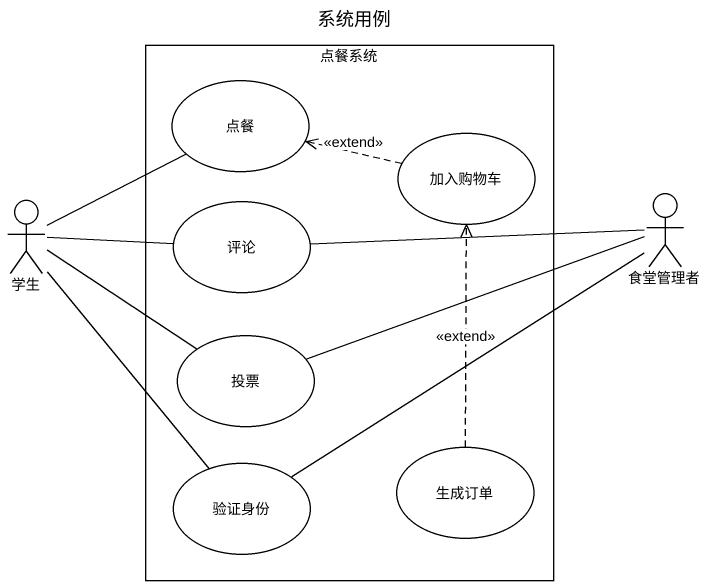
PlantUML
@startuml
title 系统用例
rectangle 点餐系统 {
  usecase 点餐
  usecase 加入购物车
  usecase 评论
  usecase 投票
  usecase 生成订单
  usecase 验证身份
}
actor 学生
actor 食堂管理者
加入购物车 .left.> 点餐 : <<extend>>
学生 -up- 点餐
学生 -right- 评论
学生 -right- 投票
学生 -- 验证身份
食堂管理者 -left- 评论
食堂管理者 -left- 投票
食堂管理者 -- 验证身份
生成订单 .up.> 加入购物车 : <<extend>>
@enduml
